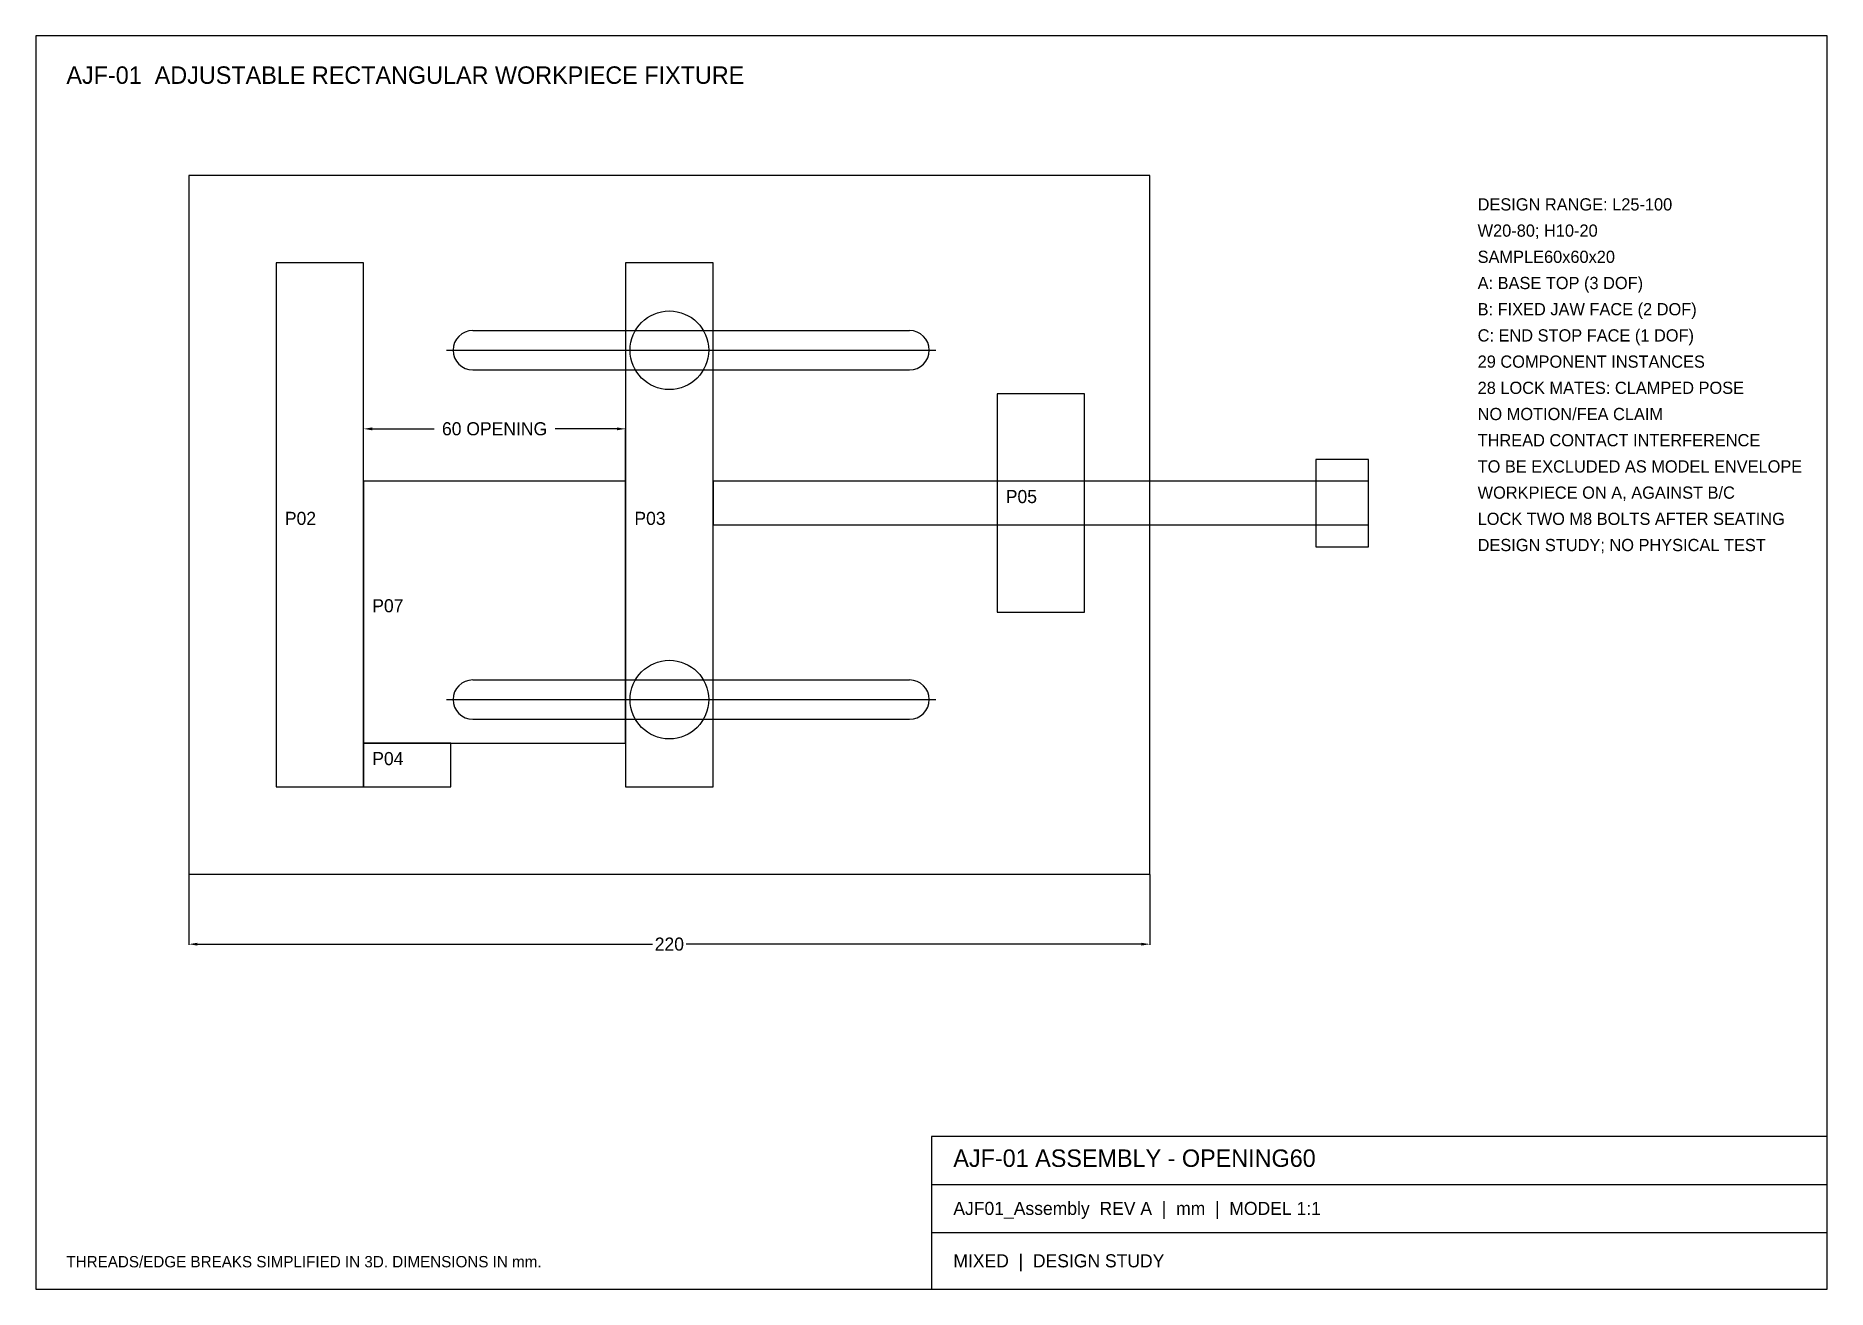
# Model space of a CAD drawing. Header units: millimetres. Extents: x 5 to 415, y 5 to 292.
import ezdxf

# ---------------------------------------------------------------- set-up
doc = ezdxf.new("R2010")
doc.units = ezdxf.units.MM
doc.header["$MEASUREMENT"] = 0
for name, color, linetype in [('CENTER', 3, 'Continuous'), ('FRAME', 7, 'Continuous'), ('NATIVE_DIM', 7, 'Continuous'), ('OUTLINE', 7, 'Continuous'), ('TEXT', 7, 'Continuous')]:
    doc.layers.add(name, color=color, linetype=linetype)
doc.dimstyles.get("Standard").update_dxf_attribs({"dimtxt": 0.18, "dimasz": 0.18, "dimexe": 0.18, "dimexo": 0.0625, "dimgap": 0.09, "dimtad": 0, "dimtih": 1, "dimtoh": 1, "dimdec": 4, "dimzin": 0, "dimdsep": 46, "dimtxsty": 'Standard', "dimcen": 0.09, "dimadec": 0, "dimazin": 0, "dimtfac": 1, "dimtdec": 4, "dimtofl": 0, "dimtmove": 0, "dimatfit": 3, "dimfxl": 1, "dimtolj": 1, "dimtzin": 0, "dimarcsym": 0})

# ---------------------------------------------------------------- blocks, each defined once
blk = doc.blocks.new('*D0')
at = {"layer": 'Defpoints', "color": 0, "linetype": 'Continuous', "transparency": 16777216}
for p in [(140, 202), (80, 190), (140, 190)]:
    blk.add_point(p, dxfattribs=at)
at = {"layer": 'NATIVE_DIM', "color": 0, "linetype": 'Continuous', "lineweight": -2, "transparency": 16777216}
for p, q in [((80, 190.06), (80, 202.18)), ((82, 202), (96.16, 202)), ((138, 202), (123.84, 202)), ((140, 190.06), (140, 202.18))]:
    blk.add_line(p, q, dxfattribs=at)
at = {"layer": 'NATIVE_DIM', "color": 0, "linetype": 'Continuous', "transparency": 16777216}
for points in [[(82, 202.33), (82, 201.67), (80, 202)], [(138, 202.33), (138, 201.67), (140, 202)]]:
    blk.add_solid(points, dxfattribs=at)
at = {"layer": 'NATIVE_DIM', "color": 0, "linetype": 'Continuous', "transparency": 16777216, "insert": (110, 202), "char_height": 3, "attachment_point": 5}
blk.add_mtext('\\A1;60 OPENING', dxfattribs=at)
blk = doc.blocks.new('*D1')
at = {"layer": 'Defpoints', "color": 0, "linetype": 'Continuous', "transparency": 16777216}
for p in [(40, 100), (260, 100), (260, 84)]:
    blk.add_point(p, dxfattribs=at)
at = {"layer": 'NATIVE_DIM', "color": 0, "linetype": 'Continuous', "lineweight": -2, "transparency": 16777216}
for p, q in [((40, 99.94), (40, 83.82)), ((260, 99.94), (260, 83.82)), ((42, 84), (146.16, 84)), ((258, 84), (153.84, 84))]:
    blk.add_line(p, q, dxfattribs=at)
at = {"layer": 'NATIVE_DIM', "color": 0, "linetype": 'Continuous', "transparency": 16777216}
for points in [[(42, 84.33), (42, 83.67), (40, 84)], [(258, 84.33), (258, 83.67), (260, 84)]]:
    blk.add_solid(points, dxfattribs=at)
at = {"layer": 'NATIVE_DIM', "color": 0, "linetype": 'Continuous', "transparency": 16777216, "insert": (150, 84), "char_height": 3, "attachment_point": 5}
blk.add_mtext('\\A1;220', dxfattribs=at)

msp = doc.modelspace()

# ---------------------------------------------------------------- linework, layer by layer
at = {"layer": 'CENTER'}
for p, q in [((99, 220), (211, 220)), ((99, 140), (211, 140))]:
    msp.add_line(p, q, dxfattribs=at)
at = {"layer": 'FRAME'}
for p, q in [((415, 292), (5, 292)), ((5, 292), (5, 5)), ((415, 5), (415, 292)), ((415, 40), (210, 40)), ((210, 40), (210, 5)), ((415, 5), (415, 40)), ((210, 29), (415, 29)), ((210, 18), (415, 18)), ((5, 5), (415, 5)), ((210, 5), (415, 5))]:
    msp.add_line(p, q, dxfattribs=at)
at = {"layer": 'OUTLINE'}
for p, q in [((260, 260), (40, 260)), ((40, 260), (40, 100)), ((260, 100), (260, 260)), ((80, 240), (60, 240)), ((60, 240), (60, 120)), ((80, 120), (80, 240)), ((160, 240), (140, 240)), ((140, 240), (140, 120)), ((160, 120), (160, 240)), ((105, 224.5), (205, 224.5)), ((105, 215.5), (205, 215.5)), ((245, 210), (225, 210)), ((225, 210), (225, 160)), ((245, 160), (245, 210)), ((310, 195), (298, 195)), ((298, 195), (298, 175)), ((310, 175), (310, 195)), ((140, 190), (80, 190)), ((80, 190), (80, 130)), ((140, 130), (140, 190)), ((310, 190), (160, 190)), ((160, 190), (160, 180)), ((310, 180), (310, 190)), ((160, 180), (310, 180)), ((298, 175), (310, 175)), ((225, 160), (245, 160)), ((105, 144.5), (205, 144.5)), ((105, 135.5), (205, 135.5)), ((100, 130), (80, 130)), ((80, 130), (80, 120)), ((80, 130), (140, 130)), ((100, 120), (100, 130)), ((60, 120), (80, 120)), ((80, 120), (100, 120)), ((140, 120), (160, 120)), ((40, 100), (260, 100))]:
    msp.add_line(p, q, dxfattribs=at)
for centre in [(150, 220), (150, 140)]:
    msp.add_circle(centre, 9, dxfattribs=at)
for centre, start, end in [((105, 220), 90, 270), ((205, 220), 270, 90), ((105, 140), 90, 270), ((205, 140), 270, 90)]:
    msp.add_arc(centre, 4.5, start, end, dxfattribs=at)

# ---------------------------------------------------------------- texts
at = {"layer": 'TEXT'}
for s, height, p in [('AJF-01  ADJUSTABLE RECTANGULAR WORKPIECE FIXTURE', 4, (12, 281)), ('DESIGN RANGE: L25-100', 2.8, (335, 252)), ('W20-80; H10-20', 2.8, (335, 246)), ('SAMPLE60x60x20', 2.8, (335, 240)), ('A: BASE TOP (3 DOF)', 2.8, (335, 234)), ('B: FIXED JAW FACE (2 DOF)', 2.8, (335, 228)), ('C: END STOP FACE (1 DOF)', 2.8, (335, 222)), ('29 COMPONENT INSTANCES', 2.8, (335, 216)), ('28 LOCK MATES: CLAMPED POSE', 2.8, (335, 210)), ('NO MOTION/FEA CLAIM', 2.8, (335, 204)), ('THREAD CONTACT INTERFERENCE', 2.8, (335, 198)), ('TO BE EXCLUDED AS MODEL ENVELOPE', 2.8, (335, 192)), ('WORKPIECE ON A, AGAINST B/C', 2.8, (335, 186)), ('P05', 3, (227, 185)), ('P02', 3, (62, 180)), ('P03', 3, (142, 180)), ('LOCK TWO M8 BOLTS AFTER SEATING', 2.8, (335, 180)), ('DESIGN STUDY; NO PHYSICAL TEST', 2.8, (335, 174)), ('P07', 3, (82, 160)), ('P04', 3, (82, 125)), ('AJF-01 ASSEMBLY - OPENING60', 4, (215, 33)), ('AJF01_Assembly  REV A  |  mm  |  MODEL 1:1', 3, (215, 22)), ('THREADS/EDGE BREAKS SIMPLIFIED IN 3D. DIMENSIONS IN mm.', 2.6, (12, 10)), ('MIXED  |  DESIGN STUDY', 3, (215, 10))]:
    msp.add_text(s, height=height, dxfattribs=at).set_placement(p)

# ---------------------------------------------------------------- dimensions: what is measured, and where the dimension line sits
at = {"layer": 'NATIVE_DIM', "linetype": 'Continuous'}
for p1, p2, distance, text, picture, middle in [((80, 190), (140, 190), 12, '60 OPENING', '*D0', (110, 202)), ((40, 100), (260, 100), -16, '220', '*D1', (150, 84))]:
    dim = msp.add_aligned_dim(p1=p1, p2=p2, distance=distance, text=text, dimstyle='Standard', override={"dimtxt": 3, "dimasz": 2}, dxfattribs=at)
    dim.commit()
    dim.dimension.update_dxf_attribs({"geometry": picture, "text_midpoint": middle})

doc.saveas('drawing.dxf')
